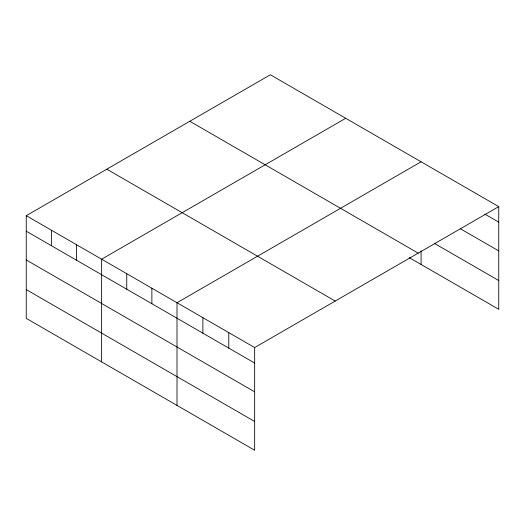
<?xml version="1.0" encoding="UTF-8"?>
<svg xmlns="http://www.w3.org/2000/svg" width="525" height="525" viewBox="0 0 525 525"><rect width="100%" height="100%" fill="white"/><g stroke="black" fill="none" stroke-linecap="round" stroke-linejoin="round"><path stroke-width="0.79" d="M26.25 215.69L254.658 347.557L254.658 450.233L26.25 318.367L26.25 215.69L270.342 74.767L498.75 206.633L498.75 309.31L409.224 257.624M345.712 118.282L101.627 259.206L101.627 361.883M421.089 161.798L177.004 302.722L177.004 405.398M254.658 347.557L498.75 206.633M484.759 214.062L498.75 222.141M460.267 228.69L498.75 250.911M434.385 243.383L498.75 280.547M189.787 121.268L418.202 253.142M106.798 169.181L335.213 301.055M26.25 231.19L254.658 363.064M26.25 259.96L254.658 391.834M26.25 289.597L254.658 421.47M421.089 250.891L421.089 264.475M228.775 332.614L228.775 348.121M202.886 317.671L202.886 333.172M151.876 288.218L151.876 303.726M126.748 273.709L126.748 289.216M76.499 244.696L76.499 260.203M51.378 230.193L51.378 245.7"/></g></svg>
